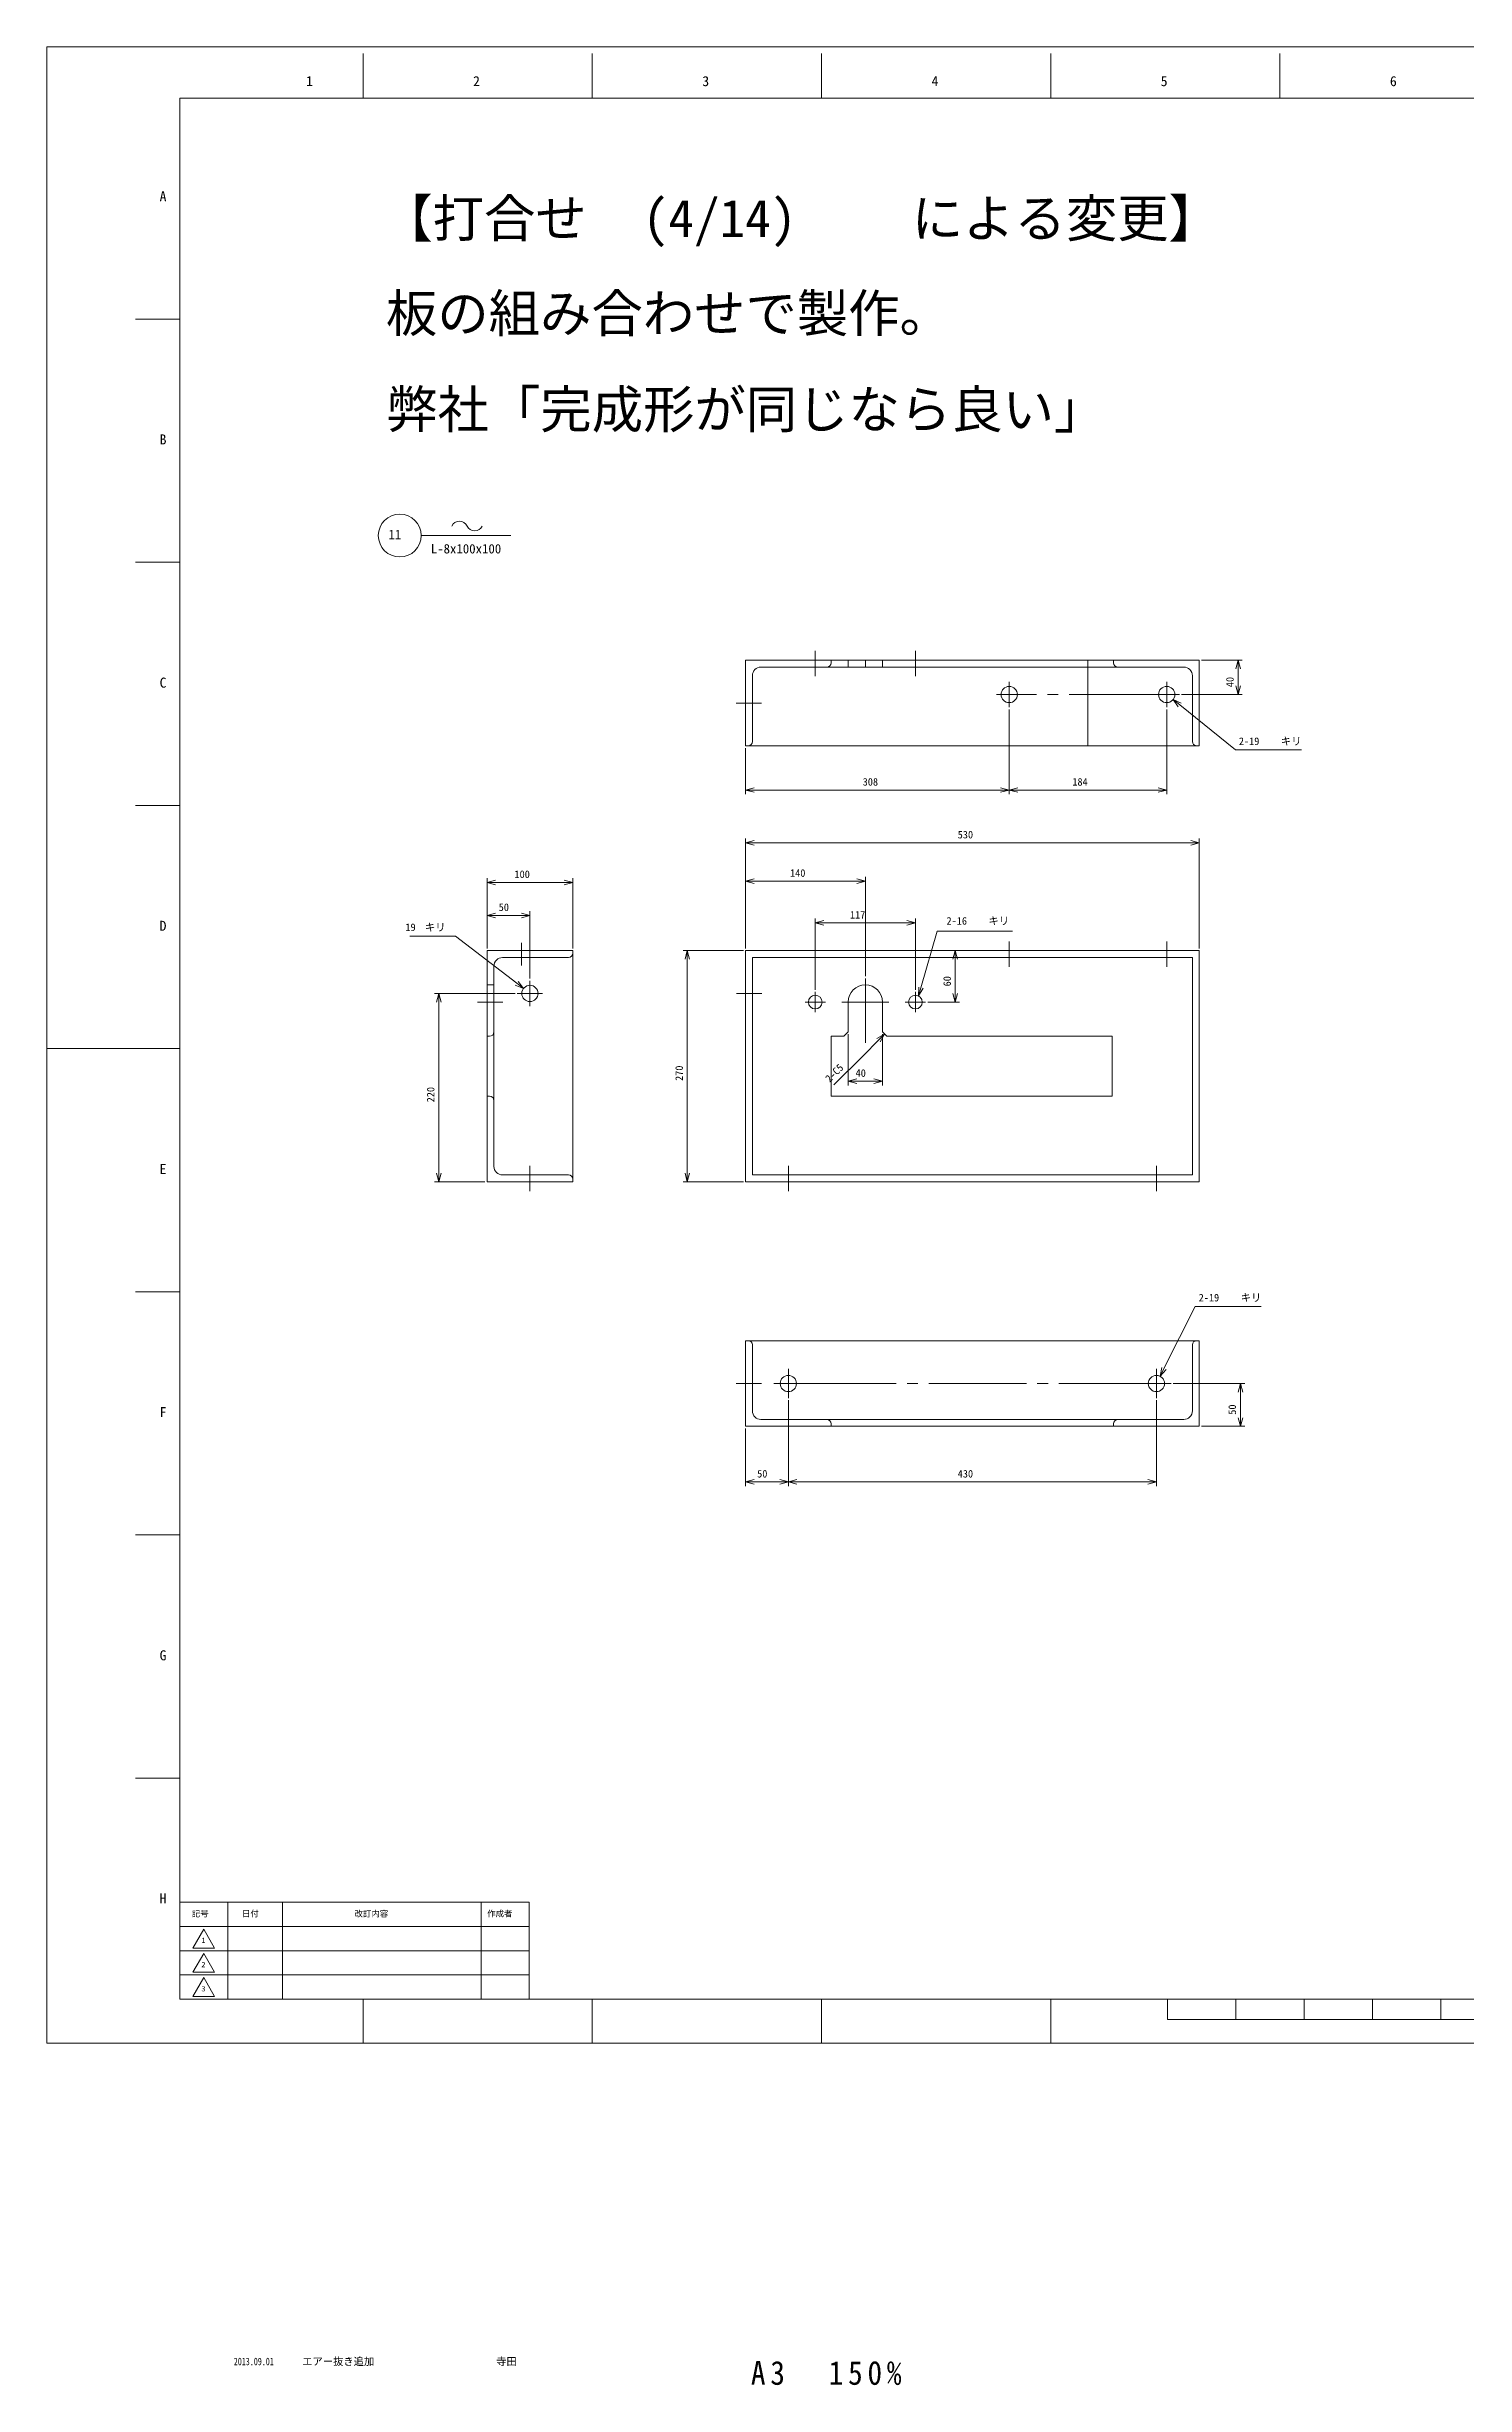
# Model space of a CAD drawing. Units: millimetres at full size. Extents: x -1656 to 1656, y -1556 to 1175.
# Drawn here: x -1656 to 1, y -1556 to 1175 of the extents above; entities that cross this region are included whole.
import ezdxf
from ezdxf.enums import TextEntityAlignment as Align

# ---------------------------------------------------------------- set-up
doc = ezdxf.new("R2010")
doc.units = ezdxf.units.MM
doc.header["$LTSCALE"] = 12.6647
doc.linetypes.add('CHAIN2', pattern=[12, 9, -1, 1, -1])
for name, color, linetype, lineweight in [('0-0_90_FRAME', 2, 'Continuous', 9), ('0-1_91_BLANK', 6, 'Continuous', 9), ('0-2_08_DIM', 3, 'Continuous', 9), ('0-3_0', 134, 'Continuous', 9), ('0-4_04_HIDDEN', 7, 'Continuous', 9), ('0-5_05_CENTER', 2, 'CHAIN2', 9), ('0-6_10_DRAFT', 1, 'Continuous', 9)]:
    doc.layers.add(name, color=color, linetype=linetype, lineweight=lineweight)
doc.layers.add('0-7_07_TEXT', color=3, linetype='Continuous')
doc.styles.add('ＭＳ ゴシック', font='')
doc.styles.add('ＭＳ Ｐゴシック', font='')
doc.styles.get('ＭＳ ゴシック').set_extended_font_data('MS Gothic')
doc.styles.get('ＭＳ Ｐゴシック').set_extended_font_data('MS PGothic')

# ---------------------------------------------------------------- blocks, each defined once
blk = doc.blocks.new('p1ba05')
at = {"layer": '0-2_08_DIM'}
for centre, start, end in [((-2.954, 0.285), 24.22764, 155.57578), ((0, 1.621), 204.22764, 335.57578)]:
    blk.add_arc(centre, 1.621, start, end, dxfattribs=at)
blk = doc.blocks.new('A$C448B04A9_1_1')
at = {"layer": '0-4_04_HIDDEN'}
for p, q in [((3, 100), (0, 100)), ((0, 0), (0, 100)), ((8, 18), (8, 95)), ((0, 0), (100, 0)), ((95, 8), (18, 8)), ((100, 3), (100, 0))]:
    blk.add_line(p, q, dxfattribs=at)
for centre, radius, start, end in [((3, 95), 5, 0, 90), ((18, 18), 10, 180, 270), ((95, 3), 5, 0, 90)]:
    blk.add_arc(centre, radius, start, end, dxfattribs=at)
blk = doc.blocks.new('AM_BALLOON1')
at = {"layer": '0-2_08_DIM'}
blk.add_circle((0, 0), 5, dxfattribs=at)
blk = doc.blocks.new('_Open30')
at = {"layer": '0-2_08_DIM'}
blk.add_line((0, 0), (-1, 0), dxfattribs=at)
blk.add_lwpolyline([(-1, 0.268), (0, 0), (-1, -0.268)], dxfattribs=at)

msp = doc.modelspace()

# ---------------------------------------------------------------- linework, layer by layer
at = {"layer": '0-0_90_FRAME'}
for p, q in [((-1286.9, 1115.59), (-1286.9, 1167.44)), ((-1019.17, 1115.59), (-1019.17, 1167.44)), ((-751.44, 1115.59), (-751.44, 1167.44)), ((-483.7, 1115.59), (-483.7, 1167.44)), ((-215.97, 1115.59), (-215.97, 1167.44)), ((-1501.02, 857.45), (-1552.87, 857.45)), ((-1501.02, 573.46), (-1552.87, 573.46)), ((-1501.02, 289.47), (-1552.87, 289.47)), ((-1501.02, -278.51), (-1552.87, -278.51)), ((-1501.02, -562.5), (-1552.87, -562.5)), ((-1501.02, -846.49), (-1552.87, -846.49)), ((-1286.9, -1156.24), (-1286.9, -1104.63)), ((-1019.17, -1156.24), (-1019.17, -1104.63)), ((-751.44, -1156.24), (-751.44, -1104.63)), ((-483.7, -1156.24), (-483.7, -1104.63))]:
    msp.add_line(p, q, dxfattribs=at)
at = {"layer": '0-0_90_FRAME', "color": 6}
for p, q in [((-1656.41, 5.48), (-1501.02, 5.48)), ((-347.06, -1128.56), (-347.06, -1104.63)), ((-267.3, -1128.56), (-267.3, -1104.63)), ((-187.53, -1128.56), (-187.53, -1104.63)), ((-107.76, -1128.56), (-107.76, -1104.63)), ((-28, -1128.56), (-28, -1104.63)), ((-347.06, -1128.56), (450.6, -1128.56))]:
    msp.add_line(p, q, dxfattribs=at)
at = {"layer": '0-0_90_FRAME', "color": 134}
for p, q in [((-1445.02, -1104.63), (-1445.02, -991.48)), ((-1381.02, -1104.63), (-1381.02, -991.48)), ((-1149.02, -1104.63), (-1149.02, -991.48)), ((-1501.02, -1019.77), (-1093.02, -1019.77)), ((-1501.02, -1048.06), (-1093.02, -1048.06)), ((-1501.02, -1076.34), (-1093.02, -1076.34))]:
    msp.add_line(p, q, dxfattribs=at)
at = {"layer": '0-0_90_FRAME', "color": 6}
msp.add_lwpolyline([(-1501.02, -1104.63), (1604.56, -1104.63), (1604.56, 1115.59), (-1501.02, 1115.59)], close=True, dxfattribs=at)
at = {"layer": '0-0_90_FRAME', "color": 134}
for points in [[(-1501.02, -1104.63), (-1093.02, -1104.63), (-1093.02, -991.48), (-1501.02, -991.48)], [(-1485.75, -1045.05), (-1473.02, -1023), (-1460.29, -1045.05)], [(-1485.75, -1073.34), (-1473.02, -1051.29), (-1460.29, -1073.34)], [(-1485.75, -1101.62), (-1473.02, -1079.58), (-1460.29, -1101.62)]]:
    msp.add_lwpolyline(points, close=True, dxfattribs=at)
at = {"layer": '0-1_91_BLANK'}
msp.add_lwpolyline([(-1656.41, -1156.24), (1656.41, -1156.24), (1656.41, 1175.44), (-1656.41, 1175.44)], close=True, dxfattribs=at)
at = {"layer": '0-2_08_DIM'}
for p, q in [((-1219.06, 604.54), (-1114.23, 604.54)), ((-307.64, 458.97), (-259.82, 458.97)), ((-264.83, 428.97), (-264.83, 448.97)), ((-330.83, 418.97), (-259.82, 418.97)), ((-532.14, 401.65), (-532.14, 302.44)), ((-532.14, 401.65), (-532.14, 302.44)), ((-348.14, 401.65), (-348.14, 302.44)), ((-840.14, 356.47), (-840.14, 302.44)), ((-542.14, 307.44), (-830.14, 307.44)), ((-358.14, 307.44), (-522.14, 307.44)), ((-840.14, 122.33), (-840.14, 250.78)), ((-310.14, 122.33), (-310.14, 250.78)), ((-830.14, 245.78), (-320.14, 245.78)), ((-1142.04, 122.33), (-1142.04, 204.51)), ((-1132.04, 199.51), (-1052.04, 199.51)), ((-1042.04, 122.33), (-1042.04, 204.51)), ((-840.14, 122.33), (-840.14, 205.94)), ((-710.14, 200.94), (-830.14, 200.94)), ((-700.14, 89.85), (-700.14, 205.94)), ((-1142.04, 122.33), (-1142.04, 166)), ((-1092.04, 87.15), (-1092.04, 166)), ((-1132.04, 161), (-1102.04, 161)), ((-758.64, 74.21), (-758.64, 157.22)), ((-748.64, 152.22), (-651.64, 152.22)), ((-641.64, 74.21), (-641.64, 157.22)), ((-842.64, 119.83), (-913.17, 119.83)), ((-908.17, 109.83), (-908.17, -140.17)), ((-577.64, 119.83), (-600.13, 119.83)), ((-595.13, 69.83), (-595.13, 109.83)), ((-1109.36, 69.83), (-1203.42, 69.83)), ((-1198.42, 59.83), (-1198.42, -140.17)), ((-627.26, 59.83), (-590.13, 59.83)), ((-720.14, 22.33), (-720.14, -37.65)), ((-680.14, 22.33), (-680.14, -37.65)), ((-710.14, -32.65), (-690.14, -32.65)), ((-1144.54, -150.17), (-1203.42, -150.17)), ((-842.64, -150.17), (-913.17, -150.17)), ((-790.14, -405.23), (-790.14, -505.6)), ((-790.14, -405.23), (-790.14, -505.6)), ((-360.14, -405.23), (-360.14, -505.6)), ((-340.6, -385.69), (-257.07, -385.69)), ((-262.07, -395.69), (-262.07, -425.69)), ((-307.64, -435.69), (-257.07, -435.69)), ((-840.14, -438.19), (-840.14, -505.6)), ((-800.14, -500.6), (-830.14, -500.6)), ((-370.14, -500.6), (-780.14, -500.6))]:
    msp.add_line(p, q, dxfattribs=at)
for points in [[(-190.69, 354.17), (-267.79, 354.17), (-332.96, 406.73)], [(-1232.16, 136.92), (-1179.05, 136.92), (-1107.49, 81.74)], [(-635.27, 76.59), (-616.16, 142.78), (-528.35, 142.78)], [(-684.71, 15.26), (-702.49, -2.52), (-736.99, -37.02)], [(-237.65, -295.62), (-314.75, -295.62), (-351.36, -368.27)]]:
    msp.add_lwpolyline(points, dxfattribs=at)
at = {"layer": '0-3_0'}
msp.add_line((-407.64, 358.97), (-472.64, 358.97), dxfattribs=at)
for points in [[(-310.14, 458.97), (-840.14, 458.97), (-840.14, 358.97), (-472.64, 358.97)], [(-407.64, 358.97), (-310.14, 358.97), (-310.14, 458.97)], [(-720.14, 59.83), (-720.14, 24.83), (-725.14, 19.83), (-740.14, 19.83)], [(-412.01, 19.83), (-675.14, 19.83), (-680.14, 24.83), (-680.14, 59.83)], [(-740.14, 19.83), (-740.14, -50.17), (-412.01, -50.17), (-412.01, 19.83)]]:
    msp.add_lwpolyline(points, dxfattribs=at)
for points in [[(-1042.04, 119.83), (-1142.04, 119.83), (-1142.04, -150.17), (-1042.04, -150.17)], [(-310.14, 119.83), (-840.14, 119.83), (-840.14, -150.17), (-310.14, -150.17)], [(-318.14, 111.83), (-832.14, 111.83), (-832.14, -142.17), (-318.14, -142.17)], [(-840.14, -435.69), (-310.14, -435.69), (-310.14, -335.69), (-840.14, -335.69)]]:
    msp.add_lwpolyline(points, close=True, dxfattribs=at)
for centre, radius in [((-532.14, 418.97), 9.5), ((-348.14, 418.97), 9.5), ((-1092.04, 69.83), 9.5), ((-758.64, 59.83), 8), ((-641.64, 59.83), 8), ((-790.14, -385.69), 9.5), ((-360.14, -385.69), 9.5)]:
    msp.add_circle(centre, radius, dxfattribs=at)
msp.add_arc((-700.14, 59.83), 20, 0, 180, dxfattribs=at)
at = {"layer": '0-4_04_HIDDEN'}
for p, q in [((-745.14, 450.97), (-405.14, 450.97)), ((-720.14, 458.97), (-720.14, 450.97)), ((-680.14, 458.97), (-680.14, 450.97)), ((-1134.04, 79.83), (-1142.04, 79.83)), ((-1134.04, 24.83), (-1134.04, -55.81)), ((-745.14, -427.69), (-405.14, -427.69))]:
    msp.add_line(p, q, dxfattribs=at)
at = {"layer": '0-5_05_CENTER'}
for p, q in [((-758.64, 469.86), (-758.64, 440.24)), ((-641.64, 469.86), (-641.64, 440.24)), ((-546.95, 418.97), (-517.33, 418.97)), ((-532.14, 433.78), (-532.14, 404.15)), ((-348.14, 418.97), (-532.14, 418.97)), ((-362.95, 418.97), (-333.33, 418.97)), ((-348.14, 433.78), (-348.14, 404.15)), ((-851.1, 408.97), (-821.49, 408.97)), ((-1102.04, 128.92), (-1102.04, 102.67)), ((-532.14, 100.87), (-532.14, 130.49)), ((-532.14, 128.92), (-532.14, 102.67)), ((-348.14, 100.87), (-348.14, 130.49)), ((-348.14, 128.92), (-348.14, 102.67)), ((-1092.04, 55.02), (-1092.04, 84.65)), ((-700.14, 12.29), (-700.14, 87.35)), ((-1123.47, 59.83), (-1153.09, 59.83)), ((-1077.23, 69.83), (-1106.86, 69.83)), ((-821.18, 69.83), (-850.79, 69.83)), ((-770.52, 59.83), (-746.76, 59.83)), ((-758.64, 47.96), (-758.64, 71.71)), ((-727.65, 59.83), (-672.63, 59.83)), ((-629.76, 59.83), (-653.52, 59.83)), ((-641.64, 47.96), (-641.64, 71.71)), ((-1092.04, -161.19), (-1092.04, -131.58)), ((-790.14, -161.13), (-790.14, -131.51)), ((-360.14, -161.13), (-360.14, -131.51)), ((-790.14, -368.64), (-790.14, -402.73)), ((-360.14, -368.64), (-360.14, -402.73)), ((-851.1, -385.69), (-821.49, -385.69)), ((-773.1, -385.69), (-807.18, -385.69)), ((-360.14, -385.69), (-790.14, -385.69)), ((-377.18, -385.69), (-343.1, -385.69))]:
    msp.add_line(p, q, dxfattribs=at)
at = {"layer": '0-6_10_DRAFT'}
for p, q in [((-700.14, 458.97), (-700.14, 450.97)), ((-440.14, 358.97), (-440.14, 458.97))]:
    msp.add_line(p, q, dxfattribs=at)

# ---------------------------------------------------------------- block references
at = {"layer": '0-2_08_DIM'}
for name, p, xscale, yscale in [('AM_BALLOON1', (-1244.09, 604.57), 5, 5), ('p1ba05', (-1156.58, 610.01), 6, 6), ('_Open30', (-532.14, 307.44), 10, 10), ('_Open30', (-348.14, 307.44), 10, 10), ('_Open30', (-310.14, 245.78), 10, 10), ('_Open30', (-1042.04, 199.51), 10, 10), ('_Open30', (-700.14, 200.94), 10, 10), ('_Open30', (-1092.04, 161), 10, 10), ('_Open30', (-641.64, 152.22), 10, 10), ('_Open30', (-680.14, -32.65), 10, 10), ('_Open30', (-790.14, -500.6), 10, 10), ('_Open30', (-360.14, -500.6), 10, 10)]:
    msp.add_blockref(name, p, dxfattribs=dict(at, xscale=xscale, yscale=yscale))
at = {"layer": '0-2_08_DIM', "xscale": 10, "yscale": 10}
for p, rotation in [((-264.83, 458.97), 90), ((-340.74, 413), 141.11756), ((-264.83, 418.97), 270), ((-840.14, 307.44), 180), ((-532.14, 307.44), 180), ((-840.14, 245.78), 180), ((-1142.04, 199.51), 180), ((-840.14, 200.94), 180), ((-1142.04, 161), 180), ((-758.64, 152.22), 180), ((-908.17, 119.83), 90), ((-595.13, 119.83), 90), ((-1099.57, 75.63), 322.36566), ((-1198.42, 69.83), 90), ((-638.04, 66.98), 253.89371), ((-595.13, 59.83), 270), ((-677.64, 22.33), 45), ((-720.14, -32.65), 180), ((-1198.42, -150.17), 270), ((-908.17, -150.17), 270), ((-355.86, -377.2), 243.25614), ((-262.07, -385.69), 90), ((-262.07, -435.69), 270), ((-840.14, -500.6), 180), ((-790.14, -500.6), 180)]:
    msp.add_blockref('_Open30', p, dxfattribs=dict(at, rotation=rotation))
at = {"layer": '0-4_04_HIDDEN'}
for p, rotation in [((-840.14, 458.97), 270), ((-310.14, -435.69), 90)]:
    msp.add_blockref('A$C448B04A9_1_1', p, dxfattribs=dict(at, rotation=rotation))
at = {"layer": '0-4_04_HIDDEN', "xscale": -1}
for p, rotation in [((-310.14, 458.97), 90), ((-1142.04, 119.83), 180), ((-840.14, -435.69), 270)]:
    msp.add_blockref('A$C448B04A9_1_1', p, dxfattribs=dict(at, rotation=rotation))
at = {"layer": '0-4_04_HIDDEN'}
msp.add_blockref('A$C448B04A9_1_1', (-1142.04, -150.17), dxfattribs=at)

# ---------------------------------------------------------------- texts
at = {"layer": '0-0_90_FRAME', "color": 134}
for s, height, style, p in [('1', 11.73, 'ＭＳ ゴシック', (-1353.57, 1125.92)), ('2', 11.73, 'ＭＳ ゴシック', (-1158.37, 1125.92)), ('3', 11.73, 'ＭＳ ゴシック', (-890.64, 1125.92)), ('4', 11.73, 'ＭＳ ゴシック', (-622.9, 1125.92)), ('5', 11.73, 'ＭＳ ゴシック', (-355.17, 1125.92)), ('6', 11.73, 'ＭＳ ゴシック', (-87.43, 1125.92)), ('A', 11.73, 'ＭＳ ゴシック', (-1524.58, 991.45)), ('B', 11.73, 'ＭＳ ゴシック', (-1524.58, 707.46)), ('C', 11.73, 'ＭＳ ゴシック', (-1524.58, 423.47)), ('D', 11.73, 'ＭＳ ゴシック', (-1524.58, 139.48)), ('E', 11.73, 'ＭＳ ゴシック', (-1524.58, -144.51)), ('F', 11.73, 'ＭＳ ゴシック', (-1524.58, -428.5)), ('G', 11.73, 'ＭＳ ゴシック', (-1524.58, -712.49)), ('H', 11.73, 'ＭＳ ゴシック', (-1524.58, -996.48)), ('記号', 7.038, 'ＭＳ Ｐゴシック', (-1486.99, -1010.43)), ('日付', 7.038, 'ＭＳ Ｐゴシック', (-1428.36, -1010.43)), ('改訂内容', 7.038, 'ＭＳ Ｐゴシック', (-1296.95, -1010.59)), ('作成者', 7.038, 'ＭＳ Ｐゴシック', (-1141.97, -1010.43)), ('1', 6.22, 'ＭＳ ゴシック', (-1475.78, -1040.94)), ('2', 6.22, 'ＭＳ ゴシック', (-1475.78, -1069.23)), ('3', 6.22, 'ＭＳ ゴシック', (-1475.78, -1097.51))]:
    msp.add_text(s, height=height, dxfattribs=dict(at, style=style)).set_placement(p, align=Align.BOTTOM_LEFT)
at = {"layer": '0-0_90_FRAME', "color": 3, "style": 'ＭＳ ゴシック', "width": 0.65}
msp.add_text('2013.09.01', height=8.798, dxfattribs=at).set_placement((-1437.89, -1534.84), align=Align.BOTTOM_LEFT)
at = {"layer": '0-0_90_FRAME', "color": 3, "style": 'ＭＳ ゴシック'}
for s, p in [('エアー抜き追加', (-1357.92, -1534.84)), ('寺田', (-1131.38, -1534.84))]:
    msp.add_text(s, height=8.798, dxfattribs=at).set_placement(p, align=Align.BOTTOM_LEFT)
at = {"layer": '0-0_90_FRAME', "color": 7, "insert": (-833.85, -1555.56), "char_height": 27.85, "attachment_point": 7, "style": 'ＭＳ ゴシック'}
msp.add_mtext('\\T1.33;\\W0.9;A3\u3000150%', dxfattribs=at)
at = {"layer": '0-2_08_DIM'}
for s, height, style, p in [('L-8x100x100', 11, 'ＭＳ ゴシック', (-1207.83, 580.4)), ('2-19', 8.798, 'ＭＳ ゴシック', (-263.86, 357.36)), ('キリ', 8.798, 'ＭＳ Ｐゴシック', (-214.71, 357.36)), ('308', 8.798, 'ＭＳ ゴシック', (-703.28, 309.94)), ('184', 8.798, 'ＭＳ ゴシック', (-458.42, 309.94)), ('530', 8.798, 'ＭＳ ゴシック', (-592.28, 248.29)), ('100', 8.798, 'ＭＳ ゴシック', (-1110.04, 202.01)), ('140', 8.798, 'ＭＳ ゴシック', (-788.14, 203.44)), ('50', 8.798, 'ＭＳ ゴシック', (-1128.47, 163.51)), ('117', 8.798, 'ＭＳ ゴシック', (-718.14, 154.72)), ('19', 8.798, 'ＭＳ ゴシック', (-1237.43, 140.11)), ('キリ', 8.798, 'ＭＳ Ｐゴシック', (-1214.58, 140.11)), ('2-16', 8.798, 'ＭＳ ゴシック', (-605.37, 147.56)), ('キリ', 8.798, 'ＭＳ Ｐゴシック', (-556.23, 147.56)), ('40', 8.798, 'ＭＳ ゴシック', (-711.57, -30.15)), ('2-19', 8.798, 'ＭＳ ゴシック', (-310.82, -292.44)), ('キリ', 8.798, 'ＭＳ Ｐゴシック', (-261.68, -292.44)), ('50', 8.798, 'ＭＳ ゴシック', (-826.57, -498.09)), ('430', 8.798, 'ＭＳ ゴシック', (-592.28, -498.1))]:
    msp.add_text(s, height=height, dxfattribs=dict(at, style=style)).set_placement(p, align=Align.BOTTOM_LEFT)
at = {"layer": '0-2_08_DIM', "style": 'ＭＳ ゴシック'}
for s, rotation, p in [('40', 90, (-267.33, 427.54)), ('60', 90, (-597.63, 78.12)), ('270', 90, (-910.67, -32.31)), ('2-C5', 45, (-739.97, -36.46)), ('220', 90, (-1200.92, -57.31)), ('50', 90, (-264.58, -422.12))]:
    msp.add_text(s, height=8.798, rotation=rotation, dxfattribs=at).set_placement(p, align=Align.BOTTOM_LEFT)
at = {"layer": '0-3_0', "style": 'ＭＳ ゴシック'}
msp.add_text('11', height=11, dxfattribs=at).set_placement((-1257.31, 597.07), align=Align.BOTTOM_LEFT)
at = {"layer": '0-7_07_TEXT', "color": 4}
for s, style, p in [('【打合せ', 'ＭＳ Ｐゴシック', (-1265.61, 939.97)), ('(4/14)', 'ＭＳ ゴシック', (-960.27, 939.97)), ('による変更】', 'ＭＳ Ｐゴシック', (-645.98, 939.97)), ('板の組み合わせで製作。', 'ＭＳ Ｐゴシック', (-1260.21, 829.11)), ('弊社「完成形が同じなら良い」', 'ＭＳ Ｐゴシック', (-1259.85, 716.87))]:
    msp.add_text(s, height=43.99, dxfattribs=dict(at, style=style)).set_placement(p, align=Align.BOTTOM_LEFT)

doc.saveas('drawing.dxf')
